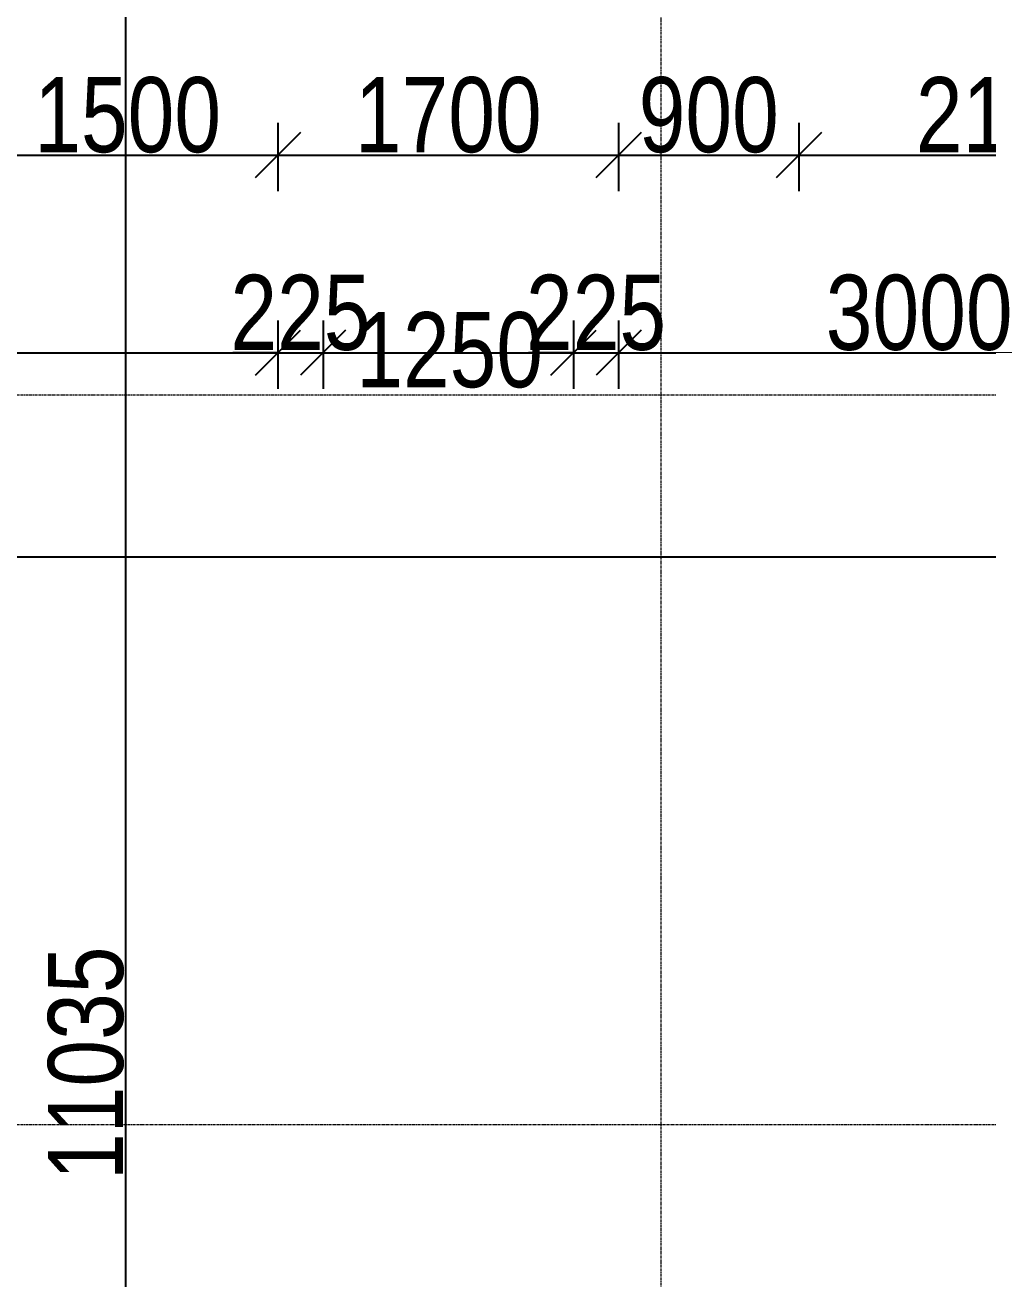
# Model space of a CAD drawing. Header units: millimetres. Extents: x -35190 to 411743, y -233114 to 23872.
# Drawn here: x 165123 to 169927, y -19920 to -13660 of the extents above; entities that cross this region are included whole.
import ezdxf

# ---------------------------------------------------------------- set-up
doc = ezdxf.new("R2010")
doc.units = ezdxf.units.MM
doc.linetypes.add('Grid Line', pattern=[22.225, 12.7, -3.175, 3.175, -3.175])
doc.layers.add('A-ANNO-DIMS', color=211, linetype='Continuous', lineweight=9)
doc.layers.add('S-GRID', color=1, linetype='Continuous', lineweight=9)
doc.styles.add('Arial_3', font='arial.ttf', dxfattribs={"width": 0.8, "height": 375})
doc.dimstyles.new('main_4_5mm_1', dxfattribs={"dimscale": 304.8, "dimtxt": 382.597275, "dimasz": 0.738189, "dimexe": 0.590551, "dimexo": 0.0625, "dimgap": 0.024606, "dimtad": 1, "dimdec": 0, "dimzin": 0, "dimdsep": 46, "dimtxsty": 'Arial_3', "dimblk1": 'OBLIQUE', "dimblk2": 'OBLIQUE', "dimsah": 1, "dimcen": 0.09, "dimdle": 0.590551, "dimazin": 0, "dimtfac": 1, "dimtdec": 4, "dimtix": 1, "dimtmove": 1, "dimatfit": 3, "dimfxl": 0.590551, "dimfxlon": 1, "dimtvp": 1, "dimtolj": 1, "dimtzin": 0, "dimarcsym": 2})
doc.dimstyles.new('main_4_5mm_2', dxfattribs={"dimscale": 304.8, "dimtxt": 382.597275, "dimasz": 0.738189, "dimexe": 0.590551, "dimexo": 0.0625, "dimgap": 0.024606, "dimtad": 1, "dimdec": 0, "dimzin": 0, "dimdsep": 46, "dimtxsty": 'Arial_3', "dimblk1": 'OBLIQUE', "dimblk2": 'OBLIQUE', "dimsah": 1, "dimcen": 0.09, "dimdle": 0.590551, "dimazin": 0, "dimtfac": 1, "dimtdec": 4, "dimtix": 1, "dimtmove": 0, "dimatfit": 3, "dimfxl": 0.590551, "dimfxlon": 1, "dimtvp": 1, "dimtolj": 1, "dimtzin": 0, "dimarcsym": 2})

# ---------------------------------------------------------------- blocks, each defined once
blk = doc.blocks.new('_Oblique')
at = {"color": 0, "linetype": 'ByBlock', "lineweight": -2}
blk.add_line((-0.5, -0.5), (0.5, 0.5), dxfattribs=at)
blk = doc.blocks.new('*D3712')
at = {"layer": 'A-ANNO-DIMS', "color": 0, "lineweight": -2, "transparency": 16777216}
for p, q in [((164884.4, -14148), (164884.4, -14488.9)), ((166384.4, -14148), (166384.4, -14488.9)), ((164704.4, -14308.9), (166564.4, -14308.9))]:
    blk.add_line(p, q, dxfattribs=at)
at = {"layer": 'Defpoints', "color": 0, "transparency": 16777216}
for p in [(164884.4, -14128.9), (166384.4, -14128.9), (166384.4, -14308.9)]:
    blk.add_point(p, dxfattribs=at)
at = {"layer": 'A-ANNO-DIMS', "color": 0, "lineweight": -2, "transparency": 16777216, "xscale": 224.9999999999999, "yscale": 224.9999999999999, "zscale": 224.9999999999999, "rotation": 180}
blk.add_blockref('_Oblique', (164884.4, -14308.9), dxfattribs=at)
at = {"layer": 'A-ANNO-DIMS', "color": 0, "lineweight": -2, "transparency": 16777216, "xscale": 224.9999999999999, "yscale": 224.9999999999999, "zscale": 224.9999999999999}
blk.add_blockref('_Oblique', (166384.4, -14308.9), dxfattribs=at)
at = {"layer": 'A-ANNO-DIMS', "color": 0, "transparency": 16777216, "insert": (165634.4, -14110), "char_height": 375, "width": 1101.88, "attachment_point": 5, "style": 'Arial_3'}
blk.add_mtext('\\A1;1500', dxfattribs=at)
blk = doc.blocks.new('*D3713')
at = {"layer": 'A-ANNO-DIMS', "color": 0, "lineweight": -2, "transparency": 16777216}
for p, q in [((166384.4, -14148), (166384.4, -14488.9)), ((168084.4, -14148), (168084.4, -14488.9)), ((166204.4, -14308.9), (168264.4, -14308.9))]:
    blk.add_line(p, q, dxfattribs=at)
at = {"layer": 'Defpoints', "color": 0, "transparency": 16777216}
for p in [(166384.4, -14128.9), (168084.4, -14128.9), (168084.4, -14308.9)]:
    blk.add_point(p, dxfattribs=at)
at = {"layer": 'A-ANNO-DIMS', "color": 0, "lineweight": -2, "transparency": 16777216, "xscale": 224.9999999999999, "yscale": 224.9999999999999, "zscale": 224.9999999999999, "rotation": 180}
blk.add_blockref('_Oblique', (166384.4, -14308.9), dxfattribs=at)
at = {"layer": 'A-ANNO-DIMS', "color": 0, "lineweight": -2, "transparency": 16777216, "xscale": 224.9999999999999, "yscale": 224.9999999999999, "zscale": 224.9999999999999}
blk.add_blockref('_Oblique', (168084.4, -14308.9), dxfattribs=at)
at = {"layer": 'A-ANNO-DIMS', "color": 0, "transparency": 16777216, "insert": (167234.4, -14110), "char_height": 375, "width": 1101.88, "attachment_point": 5, "style": 'Arial_3'}
blk.add_mtext('\\A1;1700', dxfattribs=at)
blk = doc.blocks.new('*D3714')
at = {"layer": 'A-ANNO-DIMS', "color": 0, "lineweight": -2, "transparency": 16777216}
for p, q in [((168084.4, -14148), (168084.4, -14488.9)), ((168984.4, -14148), (168984.4, -14488.9)), ((167904.4, -14308.9), (169164.4, -14308.9))]:
    blk.add_line(p, q, dxfattribs=at)
at = {"layer": 'Defpoints', "color": 0, "transparency": 16777216}
for p in [(168084.4, -14128.9), (168984.4, -14128.9), (168984.4, -14308.9)]:
    blk.add_point(p, dxfattribs=at)
at = {"layer": 'A-ANNO-DIMS', "color": 0, "lineweight": -2, "transparency": 16777216, "xscale": 224.9999999999999, "yscale": 224.9999999999999, "zscale": 224.9999999999999, "rotation": 180}
blk.add_blockref('_Oblique', (168084.4, -14308.9), dxfattribs=at)
at = {"layer": 'A-ANNO-DIMS', "color": 0, "lineweight": -2, "transparency": 16777216, "xscale": 224.9999999999999, "yscale": 224.9999999999999, "zscale": 224.9999999999999}
blk.add_blockref('_Oblique', (168984.4, -14308.9), dxfattribs=at)
at = {"layer": 'A-ANNO-DIMS', "color": 0, "transparency": 16777216, "insert": (168534.4, -14110), "char_height": 375, "width": 826.41, "attachment_point": 5, "style": 'Arial_3'}
blk.add_mtext('\\A1;900', dxfattribs=at)
blk = doc.blocks.new('*D3715')
at = {"layer": 'A-ANNO-DIMS', "color": 0, "lineweight": -2, "transparency": 16777216}
for p, q in [((168984.4, -14148), (168984.4, -14488.9)), ((171084.4, -14148), (171084.4, -14488.9)), ((168804.4, -14308.9), (171264.4, -14308.9))]:
    blk.add_line(p, q, dxfattribs=at)
at = {"layer": 'Defpoints', "color": 0, "transparency": 16777216}
for p in [(168984.4, -14128.9), (171084.4, -14128.9), (171084.4, -14308.9)]:
    blk.add_point(p, dxfattribs=at)
at = {"layer": 'A-ANNO-DIMS', "color": 0, "lineweight": -2, "transparency": 16777216, "xscale": 224.9999999999999, "yscale": 224.9999999999999, "zscale": 224.9999999999999, "rotation": 180}
blk.add_blockref('_Oblique', (168984.4, -14308.9), dxfattribs=at)
at = {"layer": 'A-ANNO-DIMS', "color": 0, "lineweight": -2, "transparency": 16777216, "xscale": 224.9999999999999, "yscale": 224.9999999999999, "zscale": 224.9999999999999}
blk.add_blockref('_Oblique', (171084.4, -14308.9), dxfattribs=at)
at = {"layer": 'A-ANNO-DIMS', "color": 0, "transparency": 16777216, "insert": (170034.4, -14110), "char_height": 375, "width": 1101.88, "attachment_point": 5, "style": 'Arial_3'}
blk.add_mtext('\\A1;2100', dxfattribs=at)
blk = doc.blocks.new('*D3724')
at = {"layer": 'A-ANNO-DIMS', "color": 0, "lineweight": -2, "transparency": 16777216}
for p, q in [((162384.4, -15135.1), (162384.4, -15476)), ((166384.4, -15135.1), (166384.4, -15476)), ((162204.4, -15296), (166564.4, -15296))]:
    blk.add_line(p, q, dxfattribs=at)
at = {"layer": 'Defpoints', "color": 0, "transparency": 16777216}
for p in [(162384.4, -15116), (166384.4, -15116), (166384.4, -15296)]:
    blk.add_point(p, dxfattribs=at)
at = {"layer": 'A-ANNO-DIMS', "color": 0, "lineweight": -2, "transparency": 16777216, "xscale": 224.9999999999999, "yscale": 224.9999999999999, "zscale": 224.9999999999999, "rotation": 180}
blk.add_blockref('_Oblique', (162384.4, -15296), dxfattribs=at)
at = {"layer": 'A-ANNO-DIMS', "color": 0, "lineweight": -2, "transparency": 16777216, "xscale": 224.9999999999999, "yscale": 224.9999999999999, "zscale": 224.9999999999999}
blk.add_blockref('_Oblique', (166384.4, -15296), dxfattribs=at)
at = {"layer": 'A-ANNO-DIMS', "color": 0, "transparency": 16777216, "insert": (164384.4, -15097.1), "char_height": 375, "width": 1101.88, "attachment_point": 5, "style": 'Arial_3'}
blk.add_mtext('\\A1;4000', dxfattribs=at)
blk = doc.blocks.new('*D3725')
at = {"layer": 'A-ANNO-DIMS', "color": 0, "lineweight": -2, "transparency": 16777216}
for p, q in [((166384.4, -15135.1), (166384.4, -15476)), ((166609.4, -15135.1), (166609.4, -15476)), ((166384.4, -15296), (166159.4, -15296)), ((166384.4, -15296), (166609.4, -15296)), ((166609.4, -15296), (166834.4, -15296))]:
    blk.add_line(p, q, dxfattribs=at)
at = {"layer": 'Defpoints', "color": 0, "transparency": 16777216}
for p in [(166384.4, -15116), (166609.4, -15116), (166609.4, -15296)]:
    blk.add_point(p, dxfattribs=at)
at = {"layer": 'A-ANNO-DIMS', "color": 0, "lineweight": -2, "transparency": 16777216, "xscale": 224.9999999999999, "yscale": 224.9999999999999, "zscale": 224.9999999999999}
blk.add_blockref('_Oblique', (166384.4, -15296), dxfattribs=at)
at = {"layer": 'A-ANNO-DIMS', "color": 0, "lineweight": -2, "transparency": 16777216, "xscale": 224.9999999999999, "yscale": 224.9999999999999, "zscale": 224.9999999999999, "rotation": 180}
blk.add_blockref('_Oblique', (166609.4, -15296), dxfattribs=at)
at = {"layer": 'A-ANNO-DIMS', "color": 0, "transparency": 16777216, "insert": (166496.9, -15097.1), "char_height": 375, "width": 826.41, "attachment_point": 5, "style": 'Arial_3'}
blk.add_mtext('\\A1;225', dxfattribs=at)
blk = doc.blocks.new('*D3726')
at = {"layer": 'A-ANNO-DIMS', "color": 0, "lineweight": -2, "transparency": 16777216}
for p, q in [((166609.4, -15135.1), (166609.4, -15476)), ((167859.4, -15135.1), (167859.4, -15476)), ((166429.4, -15296), (168039.4, -15296))]:
    blk.add_line(p, q, dxfattribs=at)
at = {"layer": 'Defpoints', "color": 0, "transparency": 16777216}
for p in [(166609.4, -15116), (167859.4, -15116), (167859.4, -15296)]:
    blk.add_point(p, dxfattribs=at)
at = {"layer": 'A-ANNO-DIMS', "color": 0, "lineweight": -2, "transparency": 16777216, "xscale": 224.9999999999999, "yscale": 224.9999999999999, "zscale": 224.9999999999999, "rotation": 180}
blk.add_blockref('_Oblique', (166609.4, -15296), dxfattribs=at)
at = {"layer": 'A-ANNO-DIMS', "color": 0, "lineweight": -2, "transparency": 16777216, "xscale": 224.9999999999999, "yscale": 224.9999999999999, "zscale": 224.9999999999999}
blk.add_blockref('_Oblique', (167859.4, -15296), dxfattribs=at)
at = {"layer": 'A-ANNO-DIMS', "color": 0, "transparency": 16777216, "insert": (166775.2, -15093.3), "char_height": 375, "width": 1101.88, "attachment_point": 1, "line_spacing_factor": 0.941778, "style": 'Arial_3'}
blk.add_mtext('\\A1;1250', dxfattribs=at)
blk = doc.blocks.new('*D3727')
at = {"layer": 'A-ANNO-DIMS', "color": 0, "lineweight": -2, "transparency": 16777216}
for p, q in [((167859.4, -15135.1), (167859.4, -15476)), ((168084.4, -15135.1), (168084.4, -15476)), ((167859.4, -15296), (167634.4, -15296)), ((167859.4, -15296), (168084.4, -15296)), ((168084.4, -15296), (168309.4, -15296))]:
    blk.add_line(p, q, dxfattribs=at)
at = {"layer": 'Defpoints', "color": 0, "transparency": 16777216}
for p in [(167859.4, -15116), (168084.4, -15116), (168084.4, -15296)]:
    blk.add_point(p, dxfattribs=at)
at = {"layer": 'A-ANNO-DIMS', "color": 0, "lineweight": -2, "transparency": 16777216, "xscale": 224.9999999999999, "yscale": 224.9999999999999, "zscale": 224.9999999999999}
blk.add_blockref('_Oblique', (167859.4, -15296), dxfattribs=at)
at = {"layer": 'A-ANNO-DIMS', "color": 0, "lineweight": -2, "transparency": 16777216, "xscale": 224.9999999999999, "yscale": 224.9999999999999, "zscale": 224.9999999999999, "rotation": 180}
blk.add_blockref('_Oblique', (168084.4, -15296), dxfattribs=at)
at = {"layer": 'A-ANNO-DIMS', "color": 0, "transparency": 16777216, "insert": (167971.9, -15097.1), "char_height": 375, "width": 826.41, "attachment_point": 5, "style": 'Arial_3'}
blk.add_mtext('\\A1;225', dxfattribs=at)
blk = doc.blocks.new('*D3728')
at = {"layer": 'A-ANNO-DIMS', "color": 0, "lineweight": -2, "transparency": 16777216}
for p, q in [((168084.4, -15135.1), (168084.4, -15476)), ((171084.4, -15135.1), (171084.4, -15476)), ((167904.4, -15296), (171264.4, -15296))]:
    blk.add_line(p, q, dxfattribs=at)
at = {"layer": 'Defpoints', "color": 0, "transparency": 16777216}
for p in [(168084.4, -15116), (171084.4, -15116), (171084.4, -15296)]:
    blk.add_point(p, dxfattribs=at)
at = {"layer": 'A-ANNO-DIMS', "color": 0, "lineweight": -2, "transparency": 16777216, "xscale": 224.9999999999999, "yscale": 224.9999999999999, "zscale": 224.9999999999999, "rotation": 180}
blk.add_blockref('_Oblique', (168084.4, -15296), dxfattribs=at)
at = {"layer": 'A-ANNO-DIMS', "color": 0, "lineweight": -2, "transparency": 16777216, "xscale": 224.9999999999999, "yscale": 224.9999999999999, "zscale": 224.9999999999999}
blk.add_blockref('_Oblique', (171084.4, -15296), dxfattribs=at)
at = {"layer": 'A-ANNO-DIMS', "color": 0, "transparency": 16777216, "insert": (169584.4, -15096.9), "char_height": 375, "width": 1101.88, "attachment_point": 5, "style": 'Arial_3'}
blk.add_mtext('\\A1;3000', dxfattribs=at)
blk = doc.blocks.new('*D3739')
at = {"layer": 'A-ANNO-DIMS', "color": 0, "lineweight": -2, "transparency": 16777216}
for p, q in [((162384.4, -16154), (162384.4, -16495)), ((182459.4, -16154), (182459.4, -16495)), ((162204.4, -16315), (182639.4, -16315))]:
    blk.add_line(p, q, dxfattribs=at)
at = {"layer": 'Defpoints', "color": 0, "transparency": 16777216}
for p in [(162384.4, -16135), (182459.4, -16135), (182459.4, -16315)]:
    blk.add_point(p, dxfattribs=at)
at = {"layer": 'A-ANNO-DIMS', "color": 0, "lineweight": -2, "transparency": 16777216, "xscale": 224.9999999999999, "yscale": 224.9999999999999, "zscale": 224.9999999999999, "rotation": 180}
blk.add_blockref('_Oblique', (162384.4, -16315), dxfattribs=at)
at = {"layer": 'A-ANNO-DIMS', "color": 0, "lineweight": -2, "transparency": 16777216, "xscale": 224.9999999999999, "yscale": 224.9999999999999, "zscale": 224.9999999999999}
blk.add_blockref('_Oblique', (182459.4, -16315), dxfattribs=at)
at = {"layer": 'A-ANNO-DIMS', "color": 0, "transparency": 16777216, "insert": (172421.9, -16116), "char_height": 375, "width": 1377.35, "attachment_point": 5, "style": 'Arial_3'}
blk.add_mtext('\\A1;20075', dxfattribs=at)
blk = doc.blocks.new('*D4003')
at = {"layer": 'A-ANNO-DIMS', "color": 0, "lineweight": -2, "transparency": 16777216}
for p, q in [((165626, -24540.7), (165626, -13145.7)), ((165787, -13325.7), (165446, -13325.7)), ((165465.1, -24360.7), (165806, -24360.7))]:
    blk.add_line(p, q, dxfattribs=at)
at = {"layer": 'Defpoints', "color": 0, "transparency": 16777216}
for p in [(165626, -13325.7), (165806, -13325.7), (165446, -24360.7)]:
    blk.add_point(p, dxfattribs=at)
at = {"layer": 'A-ANNO-DIMS', "color": 0, "lineweight": -2, "transparency": 16777216, "xscale": 224.9999999999999, "yscale": 224.9999999999999, "zscale": 224.9999999999999}
for p, rotation in [((165626, -13325.7), 90), ((165626, -24360.7), 270)]:
    blk.add_blockref('_Oblique', p, dxfattribs=dict(at, rotation=rotation))
at = {"layer": 'A-ANNO-DIMS', "color": 0, "transparency": 16777216, "insert": (165426.9, -18843.2), "char_height": 375, "width": 1377.35, "attachment_point": 5, "rotation": 90, "style": 'Arial_3'}
blk.add_mtext('\\A1;11035', dxfattribs=at)

msp = doc.modelspace()

# ---------------------------------------------------------------- linework, layer by layer
at = {"layer": 'S-GRID', "linetype": 'Grid Line'}
for p, q in [((168296.9, -26662), (168296.9, 15610.8)), ((124075.2, -15506.2), (187181.8, -15506.2)), ((124075.2, -19148.2), (187181.8, -19148.2))]:
    msp.add_line(p, q, dxfattribs=at)

# ---------------------------------------------------------------- dimensions: what is measured, and where the dimension line sits
at = {"layer": 'A-ANNO-DIMS'}
dim = msp.add_linear_dim(base=(165626, -13325.7), p1=(165446, -24360.7), p2=(165806, -13325.7), angle=90, dimstyle='main_4_5mm_2', override={"dimpost": '<>', "dimfxl": 11040.870663}, dxfattribs=at)
dim.commit()
dim.dimension.update_dxf_attribs({"geometry": '*D4003', "text_midpoint": (165426.9, -18843.2)})
for base, p1, p2, override, picture, middle in [((166384.4, -14308.9), (164884.4, -14128.9), (166384.4, -14128.9), {"dimpost": '<>', "dimfxl": 1500}, '*D3712', (165634.4, -14110)), ((168084.4, -14308.9), (166384.4, -14128.9), (168084.4, -14128.9), {"dimpost": '<>', "dimfxl": 1700}, '*D3713', (167234.4, -14110)), ((168984.4, -14308.9), (168084.4, -14128.9), (168984.4, -14128.9), {"dimpost": '<>', "dimfxl": 900}, '*D3714', (168534.4, -14110)), ((171084.4, -14308.9), (168984.4, -14128.9), (171084.4, -14128.9), {"dimpost": '<>', "dimfxl": 2100}, '*D3715', (170034.4, -14110)), ((166384.4, -15296), (162384.4, -15116), (166384.4, -15116), {"dimpost": '<>', "dimfxl": 4000}, '*D3724', (164384.4, -15097.1)), ((166609.4, -15296), (166384.4, -15116), (166609.4, -15116), {"dimpost": '<>', "dimfxl": 225}, '*D3725', (166496.9, -15097.1)), ((168084.4, -15296), (167859.4, -15116), (168084.4, -15116), {"dimpost": '<>', "dimfxl": 225}, '*D3727', (167971.9, -15097.1)), ((171084.4, -15296), (168084.4, -15116), (171084.4, -15116), {"dimpost": '<>', "dimfxl": 3000}, '*D3728', (169584.4, -15096.9)), ((182459.4, -16315), (162384.4, -16135), (182459.4, -16135), {"dimpost": '<>', "dimfxl": 20075}, '*D3739', (172421.9, -16116))]:
    dim = msp.add_linear_dim(base=base, p1=p1, p2=p2, dimstyle='main_4_5mm_2', override=override, dxfattribs=at)
    dim.commit()
    dim.dimension.update_dxf_attribs({"geometry": picture, "text_midpoint": middle})
dim = msp.add_linear_dim(base=(167859.4, -15296), p1=(166609.4, -15116), p2=(167859.4, -15116), dimstyle='main_4_5mm_1', override={"dimpost": '<>', "dimfxl": 1250}, dxfattribs=at)
dim.commit()
dim.dimension.update_dxf_attribs({"geometry": '*D3726', "text_midpoint": (167326.2, -15600.8), "dimtype": 160})

doc.saveas('drawing.dxf')
